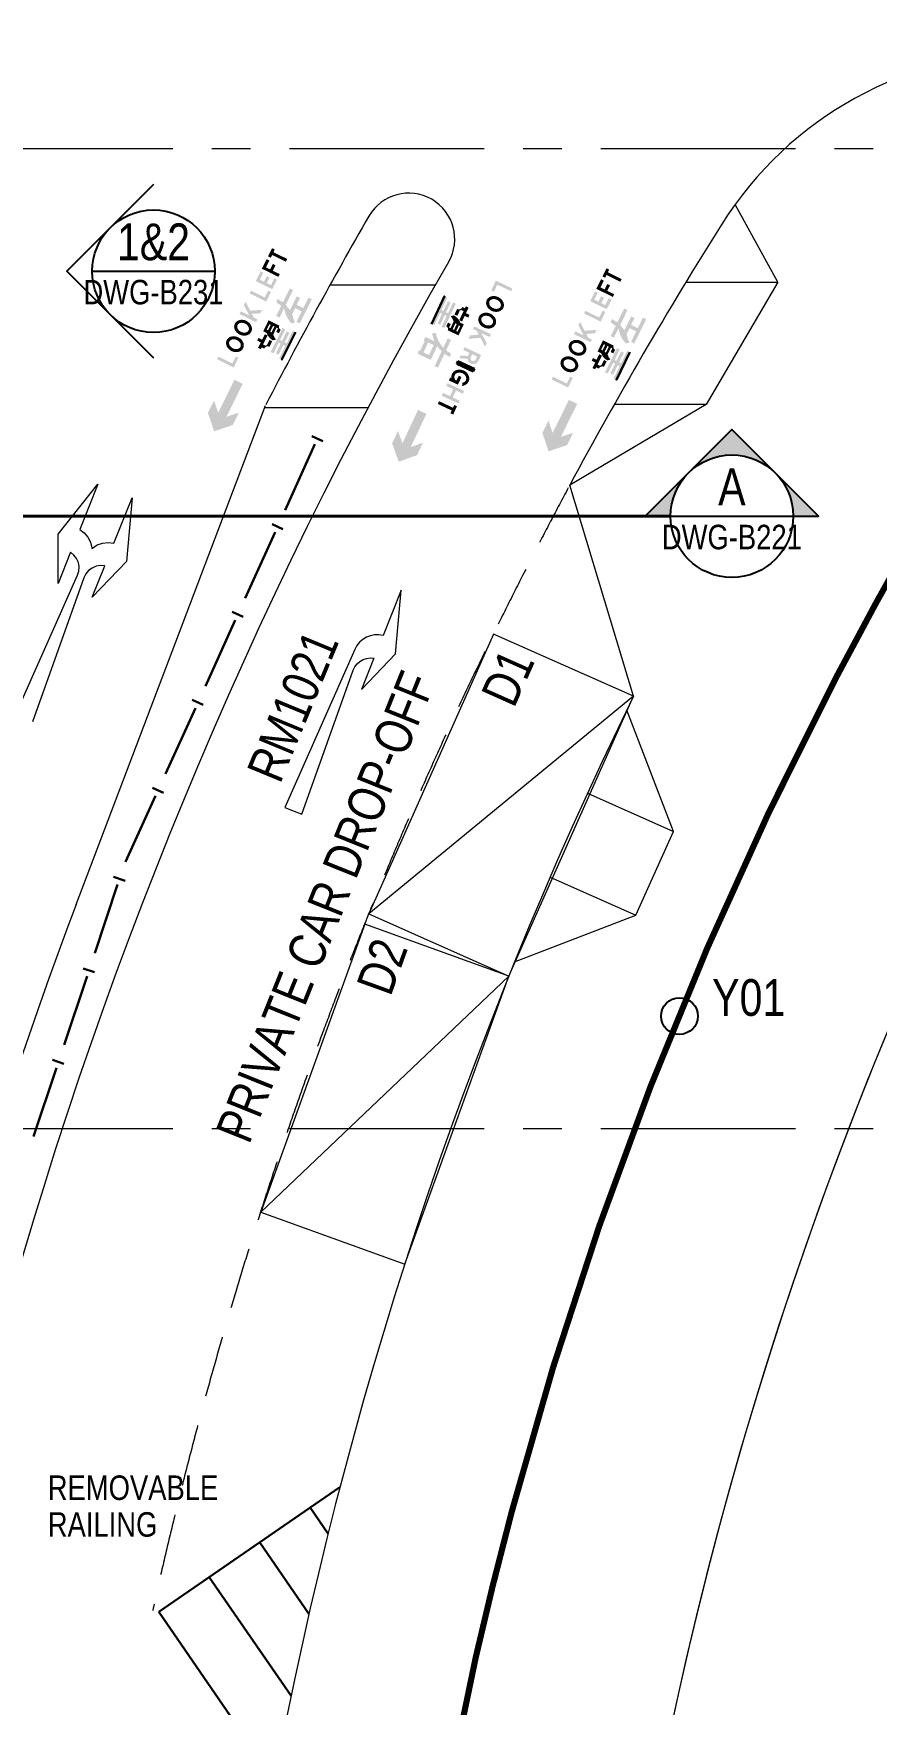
# Model space of a CAD drawing. Header units: millimetres. Extents: x 833576263 to 1668046980, y 817519639 to 1636103653.
# Drawn here: x 834121883 to 834135641, y 818050524 to 818077810 of the extents above; entities that cross this region are included whole.
import ezdxf
from ezdxf.enums import TextEntityAlignment as Align

# ---------------------------------------------------------------- set-up
doc = ezdxf.new("R2010")
doc.units = ezdxf.units.MM
doc.header["$LTSCALE"] = 100
doc.header["$MEASUREMENT"] = 0
for name, pattern in [('R_LINE_SEC$0$CENTER', [50.8, 31.75, -6.35, 6.35, -6.35]), ('R_P_Grid$0$CENTER', [50.8, 31.75, -6.35, 6.35, -6.35]), ('R_P_Grid$0$XXXXX-PIW-P-WHCGRDP1-XXX$0$DIVIDE2', [0.625, 0.25, -0.125, 0, -0.125, 0, -0.125]), ('R_ROAD MARK$0$DASHED', [0.75, 0.5, -0.25])]:
    doc.linetypes.add(name, pattern=pattern)
doc.layers.get('Defpoints').update_dxf_attribs({"color": 170})
doc.layers.add('R_LINE_SEC$0$M-REFE', color=3, linetype='Continuous')
doc.layers.add('X-REF', color=7, linetype='Continuous')
for name, color, linetype, lineweight in [('R_P_Grid$0$RDA0251-LG', 6, 'R_P_Grid$0$CENTER', 18), ('R_P_Grid$0$RDA9101_C', 2, 'R_P_Grid$0$CENTER', 35), ('R_P_Grid$0$RDA9103', 1, 'Continuous', 25), ('R_P_LG$0$R_road mark_dwg', 7, 'Continuous', 13), ('R_P_LG$0$RDA04011', 4, 'Continuous', 25), ('R_P_LG$0$RDA04031', 3, 'Continuous', 25), ('R_P_LG$0$RDA0624', 7, 'Continuous', 13), ('R_P_LG$0$RDA8301', 7, 'Continuous', 18), ('R_ROAD MARK$0$OAP832', 7, 'Continuous', 30), ('R_ROAD MARK$0$RDA8301', 1, 'Continuous', 18)]:
    doc.layers.add(name, color=color, linetype=linetype, lineweight=lineweight)
doc.layers.add('R_P_Grid$0$RDA9101-PIW', color=3, linetype='R_P_Grid$0$XXXXX-PIW-P-WHCGRDP1-XXX$0$DIVIDE2', plot=False)
doc.styles.add('R_LINE_SEC$0$ROMANS', font='arial.ttf', dxfattribs={"width": 0.8})
doc.styles.add('R_P_Grid$0$ARIAL', font='arial.ttf', dxfattribs={"width": 0.8})
doc.styles.add('R_P_LG$0$Arial', font='arial.ttf', dxfattribs={"width": 0.8})
doc.styles.add('R_P_LG$0$romans', font='arial.ttf', dxfattribs={"width": 0.8})
doc.styles.add('R_ROAD MARK$0$Arial', font='arial.ttf', dxfattribs={"width": 0.8})

# ---------------------------------------------------------------- blocks, each defined once
blk = doc.blocks.new('R_P_Grid')
at = {"layer": 'R_P_Grid$0$RDA0251-LG'}
for p, q in [((834144477.3, 818075926.7), (834072885.2, 818075926.7)), ((834144477.3, 818059926.7), (834072885.2, 818059926.7))]:
    blk.add_line(p, q, dxfattribs=at)
at = {"layer": 'R_P_Grid$0$RDA9101-PIW', "color": 3, "ltscale": 100, "const_width": 100, "flags": 128}
blk.add_lwpolyline([(834337769.5, 818059635), (834332932, 818056418.9), (834331836.7, 818055690.6), (834328766.6, 818053649.5), (834324604.5, 818050882.4), (834317939.9, 818046451.5), (834316277, 818045345.9), (834307949.5, 818039809.4), (834305598.8, 818038246.6), (834302685.5, 818036294.6), (834299786.3, 818034321.8), (834299131.3, 818033871.8), (834295770.7, 818031538.4), (834291783, 818028715.1), (834291136.8, 818028251.9), (834287823.8, 818025852), (834285844.3, 818024397.7), (834283893.4, 818022949.4), (834282403.2, 818021833), (834275934.4, 818016967.1), (834267942.8, 818010955.9), (834260124.1, 818004715), (834257045, 818002257.3), (834255723.7, 818001202.5), (834252305.3, 817998474), (834244486.5, 817992233), (834236667.8, 817985992), (834234793.2, 817984582), (834234389.1, 817984283.7), (834232887.7, 817983200.3), (834230934.9, 817981886.4), (834228937.2, 817980641.7), (834228709.7, 817980506), (834227599, 817979861), (834226897.2, 817979467.9), (834224722.3, 817978318.3), (834222506.8, 817977249.1), (834220253.6, 817976262), (834217965.7, 817975358), (834215646.2, 817974538.6), (834213298.2, 817973804.7), (834210924.9, 817973157.4), (834208529.5, 817972597.5), (834206115.1, 817972125.8), (834203685.1, 817971742.9), (834201242.7, 817971449.4), (834198791.2, 817971245.5), (834196333.8, 817971131.7), (834193873.9, 817971108), (834191414.9, 817971174.5), (834188959.9, 817971331.1), (834186512.2, 817971577.6), (834184075.3, 817971913.6), (834181652.3, 817972338.7), (834179246.6, 817972852.4), (834176861.2, 817973453.9), (834174499.6, 817974142.4), (834172164.7, 817974917), (834169859.9, 817975776.7), (834168164.4, 817976471.6), (834167588, 817976720.3), (834165352.3, 817977746.6), (834163155.7, 817978854.1), (834161001.2, 817980041.4), (834158891.7, 817981306.8), (834156830, 817982648.8), (834156301.5, 817983010.3), (834154818.8, 817984065.4), (834152860.9, 817985554.7), (834150958.9, 817987114.9), (834149115.4, 817988743.7), (834148211.5, 817989587.8), (834147332.8, 817990439), (834145613.6, 817992198.5), (834143960, 817994019.8), (834142374.3, 817995900.5), (834141237.9, 817997339.4), (834140858.6, 817997838.1), (834139415, 817999829.9), (834138045.3, 818001873.3), (834136751.4, 818003965.6), (834135535.1, 818006103.8), (834134398, 818008285.2), (834134114.6, 818008861.1), (834133341.7, 818010506.9), (834132367.4, 818012765.7), (834131476.6, 818015058.8), (834130670.5, 818017382.9), (834129950.1, 818019735.1), (834129316.4, 818022112.1), (834128770.3, 818024510.7), (834128312.5, 818026927.7), (834127943.5, 818029359.8), (834127664, 818031803.9), (834127474.2, 818034256.6), (834127438.1, 818036715.9), (834127492.1, 818039172.7), (834127636.1, 818041623.4), (834127869.7, 818044064.9), (834128192.3, 818046493.9), (834128603.5, 818048907.1), (834129102.4, 818051301.4), (834129375.5, 818052454.1), (834129688.2, 818053673.4), (834130360, 818056020.1), (834131116.7, 818058338.4), (834131957.1, 818060625.2), (834132880, 818062877.5), (834133883.9, 818065092.3), (834134967.3, 818067266.6), (834135629.7, 818068505), (834136128.6, 818069397.8), (834137399.4, 818071536.6), (834138748.5, 818073624.1), (834139884.2, 818075256.8), (834140173.8, 818075657.2), (834142535.3, 818078697.4), (834144381.6, 818081074.4), (834148574.8, 818086679.6), (834152500.6, 818092007.4), (834154509.7, 818094734.1), (834157219, 818098410.9), (834160444.6, 818102788.5), (834163001.4, 818106258.4), (834165759.1, 818110001), (834168748, 818120246.1), (834165385.6, 818129509.2), (834169848.6, 818137783.7), (834175089.3, 818145514.5), (834184459.2, 818145967.8), (834194438.3, 818146124.3), (834203910.8, 818139625.2), (834201868.6, 818136648.9), (834201686.4, 818136383.2), (834201506.3, 818136116.1), (834200974.9, 818135269.1), (834200486.6, 818134396.5), (834200042.5, 818133500.7), (834199643.7, 818132583.7), (834199291.2, 818131648), (834198986, 818130695.9), (834198728.7, 818129729.6), (834198520, 818128751.8), (834198360.5, 818127764.7), (834198308.6, 818127350.4), (834198256.1, 818126946), (834198077.9, 818125962.3), (834197830, 818124993.7), (834197513.5, 818124045.3), (834197130.2, 818123121.9), (834196681.9, 818122228.3), (834196171, 818121368.9), (834195600.1, 818120548.1), (834194972.1, 818119770.2), (834194290.1, 818119039.1), (834193557.7, 818118358.6), (834193203.2, 818118062), (834192624.4, 818117584.9), (834191866.8, 818116932.2), (834191125.9, 818116260.6), (834190401.9, 818115570.8), (834189695.4, 818114863.1), (834189006.9, 818114138), (834188336.7, 818113395.9), (834187685.2, 818112637.2), (834187052.9, 818111862.5), (834186440.2, 818111072.3), (834185847.4, 818110267), (834185274.9, 818109447.1), (834185052.7, 818109115.6), (834184992.3, 818109024.5), (834180082, 818101389.3), (834176995.5, 818096603.7), (834174659.3, 818092981.5), (834171712, 818088411.9), (834169236.5, 818084573.7), (834167400.8, 818081727.5), (834163813.8, 818076165.9), (834160062.4, 818070255.9), (834158495.7, 818067686), (834156492, 818064399), (834156311.1, 818064104.3), (834155588.7, 818062917.5), (834154743.1, 818061405.2), (834153956.2, 818059864.2), (834153650.2, 818059223.5), (834153246.7, 818058337.1), (834152594.6, 818056787.2), (834152000.7, 818055216.5), (834151465.5, 818053627.3), (834150989.7, 818052021.8), (834150573.8, 818050402.1), (834150218.1, 818048770.6), (834150058.4, 818047925.9), (834149922.9, 818047129.3), (834149688.5, 818045480.7), (834149515.1, 818043826.9), (834149402.6, 818042170.1), (834149351.1, 818040512.7), (834149360.4, 818038856.8), (834149430.4, 818037204.7), (834149560.9, 818035558.6), (834149688.1, 818033914.7), (834149875.4, 818032276.5), (834150122.7, 818030646.3), (834150429.6, 818029026.3), (834150795.7, 818027418.6), (834151220.4, 818025825.4), (834151703.3, 818024248.8), (834152243.6, 818022691), (834152840.6, 818021154), (834153493.6, 818019640), (834154011.7, 818018536.8), (834154201.7, 818018150.9), (834154963.8, 818016688.8), (834155779.1, 818015255.5), (834156646.3, 818013853.2), (834157564.4, 818012483.5), (834158532, 818011148.5), (834158786.2, 818010814.2), (834159547.9, 818009849.8), (834160610.8, 818008589.2), (834161719.1, 818007368.4), (834162871.5, 818006189.1), (834163460.4, 818005618.6), (834164066.3, 818005052.8), (834165301.9, 818003961.1), (834166576.8, 818002915.4), (834167889.1, 818001917.1), (834168882.9, 818001209.9), (834169237.1, 818000967.6), (834170619, 818000068.1), (834172033, 817999219.9), (834173477.1, 817998424.1), (834174949.4, 817997681.8), (834176447.9, 817996993.9), (834176834.2, 817996827.2), (834177970.6, 817996361.5), (834179515.5, 817995785.2), (834181080.5, 817995266), (834182663.4, 817994804.5), (834184262.2, 817994401.4), (834185874.7, 817994057.1), (834187498.8, 817993772.1), (834189132.2, 817993546.9), (834190772.7, 817993381.7), (834192418.3, 817993276.7), (834194066.5, 817993232.2), (834195715.3, 817993248), (834197362.4, 817993324.3), (834199005.6, 817993461), (834200642.6, 817993657.7), (834202271.4, 817993914.4), (834203889.6, 817994230.5), (834205495.2, 817994605.8), (834207086, 817995039.7), (834208659.7, 817995531.6), (834210214.4, 817996080.8), (834211747.9, 817996686.7), (834213258.2, 817997348.4), (834214743.2, 817998065), (834216200.9, 817998835.5), (834216671.4, 817999099), (834217415.8, 817999531.4), (834217568.3, 817999622.3), (834218907.3, 818000456.6), (834220216.2, 818001337.3), (834221222.3, 818002063.8), (834221493.4, 818002263.3), (834223368, 818003673.4), (834231532.4, 818009454.9), (834239696.8, 818015236.3), (834243266.3, 818017764), (834244646, 818018741), (834247861.2, 818021017.8), (834256025.6, 818026799.2), (834264017.2, 818032810.4), (834270486, 818037676.3), (834272036.6, 818038838), (834274066.7, 818040345.1), (834276126.5, 818041858.3), (834279573.9, 818044355.6), (834280246.4, 818044837.6), (834284395.8, 818047775.5), (834287892.9, 818050203.6), (834288574.4, 818050671.8), (834291591.3, 818052724.7), (834294622.7, 818054755.9), (834296973.4, 818056318.7), (834305301, 818061855.2), (834306963.9, 818062960.8), (834313628.5, 818067391.7), (834317790.5, 818070158.8), (834321956, 818072928.2), (834328617.3, 818077356.9), (834330283.5, 818078464.6), (834333118, 818080367.6), (834338611, 818084001.1), (834347160, 818089204.5), (834347395.6, 818089361.2), (834355477.9, 818094734.6), (834355488.6, 818094741.7), (834355753, 818094916.7), (834355979, 818095064.9), (834357079.2, 818095787.3), (834357525.8, 818096076.1), (834358432.8, 818096656.1), (834360580.7, 818097995.4), (834361303.6, 818098435.6), (834364211.5, 818100153.8), (834367250.3, 818101912.6), (834370328, 818103604.5), (834373443.1, 818105228.5), (834375936.6, 818106395.1), (834378449.9, 818107516.9), (834382829.4, 818109423.3), (834383089.7, 818109536.6), (834384925.6, 818110335.8), (834386145.6, 818110874), (834387150.8, 818111325.3), (834389359.4, 818112352.8), (834389897.7, 818112609.2), (834389999.4, 818112657.9), (834391550.6, 818113417.9), (834392181.8, 818113742.3), (834392838.6, 818114085.9), (834394345.7, 818114888.7), (834397107.6, 818116420.8), (834399835.1, 818118013.4), (834402526.8, 818119665.8), (834405181.4, 818121377.2), (834406983.2, 818122586.8), (834407797.7, 818123146.7), (834410309.5, 818124926.6), (834410374.2, 818124973.5), (834411807.6, 818126027.4), (834412909.8, 818126856.7), (834413724.1, 818127480.1), (834414014.2, 818127704.5), (834415403.3, 818128795.4), (834417344.4, 818130367.1), (834417477.5, 818130477), (834419520.1, 818132196.9), (834422831.7, 818135038.7), (834423236.1, 818135385.9), (834427986.5, 818139441.3), (834429055.6, 818140379.8), (834430154.7, 818141362.7), (834431136.6, 818142312.9), (834432081.8, 818143299.6), (834432957.4, 818144284.6), (834432988.9, 818144321.5), (834433061.2, 818144406.3), (834433445.9, 818144867), (834433856.7, 818145376.9), (834434683.9, 818146464.5), (834435469.4, 818147582.5), (834436211.9, 818148729.6), (834436910.5, 818149903.9), (834437564, 818151103.9), (834438171.7, 818152327.7), (834438732.6, 818153573.7), (834438923.7, 818154029.3), (834439245.9, 818154840), (834439710.9, 818156124.8), (834440126.9, 818157426.4), (834440493.3, 818158742.7), (834440809.6, 818160072), (834441075.3, 818161412.3), (834441290.1, 818162761.7), (834441453.6, 818164118.3), (834441633.1, 818165475.8), (834441761.2, 818166841.7), (834441837.6, 818168214.1), (834441861.8, 818169590.9), (834441833.6, 818170970.2), (834441793.2, 818171771.7), (834441735.1, 818172572.9), (834441605.3, 818174302.4), (834441596.2, 818174501.9), (834441565.9, 818176033.5), (834441616.8, 818177761.4), (834441757.3, 818179481.5), (834441987, 818181189.1), (834442304.8, 818182879.6), (834442738.1, 818184652.7), (834442989.2, 818185522.4), (834443899.5, 818188760.6), (834443955.5, 818189088), (834444164.9, 818190065.8), (834444354.7, 818191047.6), (834444524.8, 818192033), (834444675.2, 818193021.6), (834444805.8, 818194013), (834444916.5, 818195006.9), (834445007.3, 818196002.7), (834445078.2, 818197000.2), (834445129.2, 818197998.9), (834445160.1, 818198998.4), (834445171.1, 818199998.3), (834445162, 818200998.2), (834445133, 818201997.8), (834445084, 818202996.6), (834445015, 818203994.2), (834444926, 818204990.2), (834444817.2, 818205984.2), (834444688.5, 818206975.9), (834444574.5, 818207735.4), (834453113.7, 818204098.3), (834460852.7, 818200622.1), (834473072.5, 818195624.9), (834472075.5, 818195548.5), (834471084.4, 818195416.8), (834470102.1, 818195230.3), (834469131.6, 818194989.6), (834468176, 818194695.3), (834467238.2, 818194348.5), (834466321.2, 818193950), (834465427.6, 818193501.3), (834464560.4, 818193003.7), (834463722.1, 818192458.7), (834462915.4, 818191867.9), (834462142.8, 818191233.3), (834461406.5, 818190556.8), (834460709, 818189840.4), (834460190.3, 818189252), (834459921.3, 818188925.8), (834459282.3, 818188086.7), (834459191.9, 818187959.8), (834459099.3, 818187828.6), (834458690.8, 818187213.6), (834458199, 818186280.6), (834457761.1, 818185324.6), (834457378.1, 818184348.9), (834457100.2, 818183518.5), (834457050.8, 818183356.4), (834456780, 818182350.3), (834456566.2, 818181333.9), (834456409.5, 818180310.4), (834456314.5, 818179343.8), (834456270.3, 818178376.5), (834456276.6, 818177410.9), (834456333.2, 818176449.9), (834456424.8, 818175605.7), (834456439.6, 818175495.9), (834456561.9, 818174751), (834456595.3, 818174551.7), (834456771.5, 818173431.6), (834456923.1, 818172307.2), (834457126.1, 818170362.3), (834457255.4, 818168408.6), (834457310.7, 818166448.8), (834457291.6, 818164485.8), (834457197.9, 818162522.4), (834456962.7, 818160570.7), (834456653.7, 818158629.3), (834456271.4, 818156701.1), (834455816.3, 818154788.7), (834455289.2, 818152894.9), (834454690.7, 818151022.4), (834454021.8, 818149173.9), (834453558.3, 818148007.7), (834453283.3, 818147352.1), (834452476.4, 818145559.6), (834451602.1, 818143798.9), (834450661.8, 818142072.6), (834449656.8, 818140383.1), (834448588.6, 818138732.9), (834447458.6, 818137124.3), (834446268.5, 818135559.7), (834445020.1, 818134041.3), (834444974.5, 818133988), (834443715, 818132571.2), (834442355.2, 818131151.6), (834440942.5, 818129784.6), (834439361.3, 818128370.5), (834439210.4, 818128237), (834434657.6, 818124329.1), (834433541.7, 818123376.5), (834433137.4, 818123029.5), (834430102.9, 818120423.2), (834429825.8, 818120187.6), (834427557.5, 818118277.5), (834425253.9, 818116410.1), (834422484.9, 818114257.1), (834419669, 818112165.8), (834416807.7, 818110137.1), (834413902.3, 818108172), (834410954.3, 818106271.4), (834407965.1, 818104436.4), (834404936.1, 818102667.7), (834401868.9, 818100966.3), (834399328.8, 818099623.3), (834398764.8, 818099333), (834396359.5, 818098092.9), (834393933, 818096893.8), (834391485.9, 818095735.9), (834390536.8, 818095296), (834389411.7, 818094774.4), (834385078.2, 818092765.8), (834382844.9, 818091705.2), (834380630.2, 818090607.8), (834377794.8, 818089224.8), (834374989.8, 818087779.1), (834372216.6, 818086271.4), (834372080.6, 818086191.1), (834370289.2, 818084959.7), (834368725.5, 818083390.6), (834367811.2, 818082126.7), (834367476.8, 818081560.9), (834366483.1, 818079209.4)], dxfattribs=at)
at = {"layer": 'R_P_Grid$0$RDA9101_C'}
blk.add_lwpolyline([(834140385.3, 818075952.8, 0.0101671), (834148574.8, 818086679.7), (834152054.3, 818091401.7), (834126573.4, 818091401.7), (834116993, 818077298.7, 0.1498646), (834108001, 818027127, 0.0015503), (834108067.3, 818026592), (834116041.6, 818026592, 0.1409814), (834127866.4, 818029993.7, -0.0414667), (834127519.8, 818039801.5, -0.1476229)], format="xyb", close=True, dxfattribs=at)
at = {"layer": 'R_P_Grid$0$RDA9103', "color": 1}
blk.add_circle((834132424.4, 818061765.5), 300, dxfattribs=at)
at = {"layer": 'R_P_Grid$0$RDA9103', "color": 1, "style": 'R_P_Grid$0$ARIAL', "width": 0.8}
blk.add_text('Y01', height=600, rotation=0, dxfattribs=at).set_placement((834132958.7, 818061768.6))
blk = doc.blocks.new('R_P_LG$0$PS-5000x2500')
at = {"layer": 'R_P_LG$0$RDA8301'}
blk.add_line((2500, 5000), (0, 0), dxfattribs=at)
blk.add_lwpolyline([(0, 0), (2500, 0), (2500, 5000), (0, 5000)], close=True, dxfattribs=at)
blk = doc.blocks.new('R_P_LG')
at = {"layer": 'R_P_LG$0$RDA0624', "lineweight": 18}
h = blk.add_hatch(dxfattribs=at)
h.set_pattern_fill('DOTS', color=4, scale=90, angle=45, style=0)
h.set_pattern_definition([(45, (0, 0), (-50.513940681, 151.541822043), [0, -142.875])])
edge = h.paths.add_edge_path()
edge.add_arc((834065390, 818020126.7), 13000, 75, 90)
edge.add_line((834065390, 818033126.7), (833989233.5977, 818033126.7))
edge.add_arc((833989233.5977, 818040126.7), 7000, 227.47847394, 269.99999999, ccw=False)
edge.add_line((833984502.5276, 818034967.5358), (833978583.9299, 818040395.0234))
edge.add_arc((833983315, 818045554.1877), 7000, 180, 227.47847394, ccw=False)
edge.add_line((833976315, 818045554.1877), (833976315, 818098726.7))
edge.add_arc((833983314.9761, 818098726.7099), 6999.9761, 115.841715, 180.00008101, ccw=False)
edge.add_line((833980263.7812, 818105026.7), (834002230.1033, 818105026.7))
edge.add_line((834002230.1033, 818105026.7), (834002230.4132, 818116699.7))
edge.add_line((834002230.4132, 818116699.7), (833958315, 818116699.7))
edge.add_line((833958315, 818116699.7), (833958315, 818110699.7))
edge.add_line((833958315, 818110699.7), (833963315, 818110699.7))
edge.add_arc((833963315, 818103699.7), 7000, 0, 90, ccw=False)
edge.add_line((833970315, 818103699.7), (833970315, 818045554.1877))
edge.add_arc((833983315, 818045554.1877), 13000, 180, 227.47847393)
edge.add_line((833974528.727, 818035972.8826), (833980447.3247, 818030545.395))
edge.add_arc((833989233.5977, 818040126.7), 13000, 227.47847393, 270)
edge.add_line((833989233.5977, 818027126.7), (834065245.1822, 818027126.7))
edge.add_arc((834065245.1822, 818019026.7), 8100, 75, 90, ccw=False)
edge.add_line((834067341.6165, 818026850.6992), (834090782.7579, 818020569.6643))
edge.add_arc((834094147.4055, 818033126.7), 13000, 255, 270)
edge.add_line((834094147.4055, 818020126.7), (834118759.2741, 818020126.7))
edge.add_arc((834118759.2741, 818033126.7), 13000, 270, 282.26165437)
edge.add_line((834121520.1679, 818020423.257), (834124956.9903, 818021170.1963))
edge.add_arc((834126677.2395, 818013254.9741), 8100, 20.44433993, 102.26165437, ccw=False)
edge.add_arc((834190761.1764, 818035930.696), 59878.7776, 183.670517332, 199.356395537, ccw=False)
edge.add_line((834131005.2286, 818032097.3284), (834127870.7181, 818029996.4247))
edge.add_line((834127870.7181, 818029996.4247), (834126362.9837, 818029715.8154))
edge.add_arc((834117071.8823, 818047426.7), 20000, 270, 297.68143099, ccw=False)
edge.add_line((834117071.8823, 818027426.7), (834089164.0869, 818027426.7))
edge.add_arc((834089164.0869, 818033426.7), 6000, 255.00000001, 270, ccw=False)
edge.add_line((834087611.1726, 818027631.1451), (834068754.6476, 818032683.7357))
at = {"layer": 'R_P_LG$0$R_road mark_dwg'}
for p, q in [((834134030.1292, 818073748.987), (834133332.0441, 818075016.6354)), ((834128442.1924, 818073701.7), (834126721.9765, 818073701.7)), ((834122582.0823, 818063588.0495), (834125671.284, 818071737.147)), ((834125652.2476, 818071701.7), (834127344.6272, 818071701.7)), ((834132858.6149, 818071748.987), (834130635.4369, 818070434.8282)), ((834131675.3707, 818066985.9691), (834130635.4365, 818070434.8275)), ((834132325.3748, 818064780.4838), (834131565.7336, 818066761.1264)), ((834130925.3542, 818065404.2977), (834132325.3748, 818064780.4838)), ((834131714.8742, 818063410.3419), (834132325.3748, 818064780.4838)), ((834130314.8535, 818064034.1557), (834131714.8742, 818063410.3419)), ((834129734.2316, 818062650.7006), (834131714.8742, 818063410.3419))]:
    blk.add_line(p, q, dxfattribs=at)
at = {"layer": 'R_P_LG$0$R_road mark_dwg', "flags": 128}
blk.add_lwpolyline([(834132530.1292, 818073748.987), (834134030.1292, 818073748.987), (834132858.6149, 818071748.987), (834131358.6149, 818071748.987)], dxfattribs=at)
at = {"layer": 'R_P_LG$0$R_road mark_dwg'}
for centre, radius, start, end in [((834138194.6802, 818071501.7), 6000, 90, 147.8156339), ((834128007.4065, 818074451.7), 750, 330.03852035, 150.0377096), ((834193465.2728, 818036717.0052), 76305.5389, 150.0377096, 152.672027081), ((834193465.2728, 818036717.0052), 71305.5389, 147.815633904, 151.779633285), ((834193465.2728, 818036717.0052), 74805.5389, 150.037700271, 179.931117526), ((834193465.2728, 818036717.0052), 68805.5389, 153.901194916, 185.131226508), ((834193465.2728, 818036717.0052), 75805.5389, 159.238828916, 179.981777056)]:
    blk.add_arc(centre, radius, start, end, dxfattribs=at)
at = {"layer": 'R_P_LG$0$RDA8301'}
blk.add_arc((834196003.1318, 818036563.0828), 65151.135, 143.31330408, 183.150666922, dxfattribs=at)
for p, rotation in [((834127356.7986, 818063436.3305), 335.9834535466292), ((834125591.7187, 818058564.1653), 340.1590163657987)]:
    blk.add_blockref('R_P_LG$0$PS-5000x2500', p, dxfattribs=dict(at, rotation=rotation))
at = {"layer": 'R_P_LG$0$RDA04011', "style": 'R_P_LG$0$Arial', "width": 0.8}
for s, rotation, p in [('D1', 65.97987999, (834129723.1491, 818066779.0404)), ('D2', 70.14671924, (834127708.6309, 818062070.0888))]:
    blk.add_text(s, height=600, rotation=rotation, dxfattribs=at).set_placement(p)
at = {"layer": 'R_P_LG$0$RDA04011', "insert": (834122117.1432, 818054265), "char_height": 400, "width": 3776.856753, "attachment_point": 1, "line_spacing_factor": 0.9, "style": 'R_P_LG$0$romans'}
blk.add_mtext('\\W0.8000;REMOVABLE RAILING', dxfattribs=at)
at = {"layer": 'R_P_LG$0$RDA04031', "style": 'R_P_LG$0$Arial', "width": 0.8}
blk.add_text('PRIVATE CAR DROP-OFF', height=600, rotation=68.06571301, dxfattribs=at).set_placement((834125401.3019, 818059655.5251))
blk = doc.blocks.new('R_LINE_SEC$0$SecMark-1')
h = blk.add_hatch(color=256)
h.paths.add_polyline_path([(0, 7.07), (-3.54, 3.54, -0.414214), (3.54, 3.54)])
h.paths.add_polyline_path([(3.54, 3.54, -0.198912), (5, 0), (7.07, 0)])
h.paths.add_polyline_path([(-3.54, 3.54), (-7.07, 0), (-5, 0, -0.198912)])
blk.add_line((-5, 0), (5, 0))
blk.add_lwpolyline([(5, 0), (7.07, 0), (0, 7.07), (-7.07, 0), (-5, 0)])
blk.add_circle((0, 0), 5)
at = {"style": 'R_LINE_SEC$0$ROMANS', "width": 0.8}
blk.add_attdef('MARKNO', text='', height=3, dxfattribs=at).set_placement((0, 0), align=Align.BOTTOM_CENTER)
at = {"color": 4, "style": 'R_LINE_SEC$0$ROMANS', "width": 0.8}
blk.add_attdef('DWGNO', text='', height=2, dxfattribs=at).set_placement((0, -3.3), align=Align.BOTTOM_CENTER)
blk = doc.blocks.new('R_LINE_SEC')
at = {"layer": 'R_LINE_SEC$0$M-REFE'}
blk.add_line((834122842, 818073927), (834124842, 818073927), dxfattribs=at)
blk.add_lwpolyline([(834123842, 818075341), (834122427, 818073927), (834123842, 818072512)], dxfattribs=at)
at = {"layer": 'R_LINE_SEC$0$M-REFE', "linetype": 'R_LINE_SEC$0$CENTER', "const_width": 50}
blk.add_lwpolyline([(834132280, 818069927), (833981164, 818069927)], dxfattribs=at)
at = {"layer": 'R_LINE_SEC$0$M-REFE'}
blk.add_circle((834123842, 818073927), 1000, dxfattribs=at)
at = {"layer": 'R_LINE_SEC$0$M-REFE', "xscale": 200, "yscale": 200, "zscale": 200}
blk.add_blockref('R_LINE_SEC$0$SecMark-1', (834133280, 818069927), dxfattribs=at).add_auto_attribs({'DWGNO': 'DWG-B221', 'MARKNO': 'A'})
at = {"layer": 'R_LINE_SEC$0$M-REFE', "style": 'R_LINE_SEC$0$ROMANS', "width": 0.8}
blk.add_text('1&2', height=600, dxfattribs=at).set_placement((834123842, 818073927), align=Align.BOTTOM_CENTER)
at = {"layer": 'R_LINE_SEC$0$M-REFE', "color": 4, "style": 'R_LINE_SEC$0$ROMANS', "width": 0.8}
blk.add_text('DWG-B231', height=400, dxfattribs=at).set_placement((834123842, 818073266), align=Align.BOTTOM_CENTER)
blk = doc.blocks.new('R_ROAD MARK')
at = {"layer": 'R_ROAD MARK$0$OAP832', "linetype": 'Continuous', "ltscale": 5}
for points in [[(834126002, 818074082), (834126024, 818074127), (834125800, 818074237), (834125822, 818074282), (834125777, 818074304), (834125711, 818074170), (834125755, 818074147), (834125778, 818074192)], [(834125880, 818073835), (834125902, 818073880), (834125790, 818073935), (834125834, 818074025), (834125790, 818074047), (834125745, 818073957), (834125678, 818073991), (834125733, 818074103), (834125688, 818074125), (834125611, 818073968)], [(834125781, 818073633), (834125858, 818073790), (834125813, 818073812), (834125758, 818073700), (834125691, 818073733), (834125735, 818073823), (834125690, 818073845), (834125646, 818073756), (834125579, 818073789), (834125634, 818073901), (834125589, 818073923), (834125512, 818073766)], [(834129399, 818073593), (834129452, 818073706), (834129679, 818073600), (834129700, 818073645), (834129428, 818073773), (834129354, 818073614)], [(834131337, 818073507), (834131360, 818073552), (834131247, 818073607), (834131292, 818073697), (834131247, 818073719), (834131203, 818073630), (834131135, 818073663), (834131191, 818073775), (834131146, 818073797), (834131068, 818073640), (834131316, 818073518)], [(834131459, 818073754), (834131481, 818073799), (834131257, 818073909), (834131279, 818073954), (834131234, 818073976), (834131168, 818073842), (834131213, 818073820), (834131235, 818073865)], [(834125681, 818073431), (834125759, 818073588), (834125714, 818073611), (834125659, 818073498), (834125434, 818073609), (834125412, 818073564), (834125506, 818073518)], [(834126230, 818073075), (834126425, 818073469), (834126371, 818073496), (834126287, 818073325), (834126179, 818073378), (834126234, 818073491), (834126181, 818073517), (834126070, 818073293), (834126033, 818073334), (834126001, 818073379), (834126120, 818073620), (834126066, 818073646), (834125955, 818073420), (834125911, 818073446), (834125870, 818073475), (834125844, 818073421), (834125884, 818073391), (834125927, 818073365), (834125845, 818073198), (834125899, 818073171), (834125973, 818073322), (834125989, 818073254), (834126014, 818073190), (834126049, 818073130), (834126092, 818073076), (834126151, 818073086), (834126123, 818073156), (834126106, 818073230), (834126153, 818073325), (834126260, 818073272), (834126176, 818073101)], [(834128589, 818072999), (834128776, 818073397), (834128731, 818073418), (834128648, 818073242), (834128617, 818073257), (834128691, 818073415), (834128646, 818073436), (834128571, 818073278), (834128540, 818073293), (834128635, 818073496), (834128590, 818073518), (834128377, 818073065), (834128423, 818073044), (834128519, 818073247), (834128550, 818073233), (834128476, 818073074), (834128521, 818073053), (834128595, 818073211), (834128627, 818073197), (834128544, 818073020)], [(834131238, 818073306), (834131315, 818073463), (834131271, 818073485), (834131215, 818073373), (834131148, 818073406), (834131192, 818073495), (834131147, 818073517), (834131103, 818073428), (834131036, 818073461), (834131091, 818073573), (834131046, 818073595), (834130969, 818073438)], [(834125516, 818073095), (834125538, 818073140), (834125478, 818073169), (834125447, 818073231), (834125587, 818073241), (834125615, 818073297), (834125420, 818073283), (834125346, 818073430), (834125318, 818073373), (834125403, 818073206), (834125269, 818073273), (834125246, 818073228), (834125331, 818073186)], [(834128877, 818073106), (834128920, 818073197), (834128979, 818073169), (834129000, 818073214), (834128941, 818073242), (834128984, 818073333), (834128939, 818073354), (834128924, 818073322), (834128883, 818073341), (834128874, 818073327), (834128861, 818073316), (834128846, 818073308), (834128830, 818073304), (834128813, 818073305), (834128796, 818073310), (834128754, 818073220), (834128799, 818073198), (834128842, 818073289), (834128849, 818073288), (834128857, 818073290), (834128862, 818073296), (834128902, 818073277), (834128832, 818073128), (834128847, 818073121)], [(834131139, 818073104), (834131216, 818073261), (834131171, 818073283), (834131116, 818073171), (834130892, 818073281), (834130869, 818073236)], [(834131687, 818072747), (834131882, 818073142), (834131828, 818073168), (834131744, 818072998), (834131636, 818073051), (834131692, 818073163), (834131638, 818073189), (834131528, 818072966), (834131491, 818073007), (834131458, 818073051), (834131577, 818073292), (834131523, 818073318), (834131412, 818073093), (834131368, 818073118), (834131327, 818073147), (834131301, 818073093), (834131341, 818073063), (834131385, 818073037), (834131302, 818072870), (834131356, 818072843), (834131430, 818072994), (834131446, 818072927), (834131471, 818072862), (834131506, 818072803), (834131549, 818072748), (834131608, 818072758), (834131580, 818072828), (834131563, 818072902), (834131610, 818072997), (834131718, 818072944), (834131634, 818072773)], [(834125938, 818072483), (834126159, 818072931), (834126115, 818072953), (834126015, 818072751), (834125984, 818072767), (834126061, 818072924), (834126016, 818072946), (834125939, 818072789), (834125907, 818072804), (834125994, 818072979), (834125949, 818073001), (834125754, 818072607), (834125799, 818072585), (834125885, 818072760), (834125917, 818072744), (834125839, 818072587), (834125884, 818072565), (834125962, 818072722), (834125993, 818072707), (834125894, 818072505)], [(834129253, 818072695), (834129280, 818072751), (834129192, 818072917), (834129327, 818072853), (834129349, 818072898), (834129077, 818073026), (834129056, 818072981), (834129116, 818072953), (834129149, 818072892), (834129008, 818072879), (834128981, 818072823), (834129176, 818072840), (834129210, 818072777)], [(834130973, 818072767), (834130995, 818072812), (834130935, 818072842), (834130904, 818072903), (834131045, 818072913), (834131072, 818072969), (834130877, 818072955), (834130803, 818073102), (834130776, 818073046), (834130860, 818072879), (834130726, 818072945), (834130704, 818072900), (834130954, 818072777)], [(834125593, 818072653), (834125609, 818072684), (834125649, 818072664), (834125658, 818072678), (834125671, 818072690), (834125686, 818072697), (834125703, 818072700), (834125720, 818072699), (834125736, 818072694), (834125780, 818072784), (834125735, 818072806), (834125691, 818072716), (834125683, 818072718), (834125676, 818072715), (834125671, 818072709), (834125631, 818072729), (834125704, 818072877), (834125659, 818072899), (834125615, 818072809), (834125556, 818072838), (834125534, 818072793), (834125592, 818072765), (834125548, 818072675)], [(834131396, 818072155), (834131617, 818072603), (834131572, 818072625), (834131472, 818072424), (834131441, 818072439), (834131518, 818072596), (834131473, 818072618), (834131396, 818072461), (834131365, 818072477), (834131451, 818072652), (834131406, 818072674), (834131212, 818072279), (834131256, 818072257), (834131343, 818072432), (834131374, 818072416), (834131297, 818072259), (834131342, 818072237), (834131419, 818072394), (834131450, 818072379), (834131351, 818072177)], [(834125151, 818072355), (834125228, 818072512), (834125183, 818072534), (834125128, 818072422), (834124904, 818072533), (834124882, 818072488)], [(834129061, 818072288), (834128790, 818072415), (834128811, 818072461), (834129083, 818072333)], [(834131050, 818072325), (834131066, 818072356), (834131106, 818072337), (834131116, 818072351), (834131128, 818072362), (834131144, 818072369), (834131160, 818072373), (834131177, 818072372), (834131193, 818072366), (834131237, 818072456), (834131193, 818072478), (834131148, 818072388), (834131141, 818072390), (834131133, 818072387), (834131128, 818072381), (834131088, 818072401), (834131161, 818072549), (834131116, 818072571), (834131072, 818072482), (834131013, 818072510), (834130991, 818072466), (834131050, 818072437), (834131005, 818072347)], [(834124833, 818071313), (834125134, 818071416), (834125234, 818071618), (834125033, 818071549), (834125298, 818072088), (834125163, 818072154), (834124898, 818071616), (834124830, 818071817), (834124730, 818071615)], [(834128877, 818072054), (834128910, 818072061), (834128939, 818072074), (834128963, 818072094), (834128982, 818072119), (834128993, 818072147), (834128996, 818072178), (834128991, 818072209), (834128978, 818072239), (834128959, 818072267), (834128933, 818072290), (834128903, 818072307), (834128870, 818072318), (834128835, 818072322), (834128802, 818072318), (834128771, 818072308), (834128744, 818072291), (834128723, 818072268), (834128709, 818072241), (834128702, 818072211), (834128703, 818072180), (834128684, 818072189), (834128662, 818072144), (834128809, 818072075), (834128868, 818072199), (834128823, 818072220), (834128785, 818072141), (834128770, 818072149), (834128759, 818072166), (834128753, 818072185), (834128751, 818072204), (834128755, 818072222), (834128763, 818072239), (834128776, 818072252), (834128792, 818072263), (834128811, 818072269), (834128833, 818072272), (834128854, 818072270), (834128876, 818072264), (834128896, 818072254), (834128914, 818072241), (834128929, 818072225), (834128939, 818072207), (834128945, 818072188), (834128946, 818072169), (834128942, 818072151), (834128933, 818072135), (834128920, 818072121), (834128903, 818072111), (834128883, 818072105)], [(834130608, 818072027), (834130686, 818072184), (834130641, 818072206), (834130585, 818072094), (834130361, 818072205), (834130339, 818072160), (834130592, 818072035)], [(834128817, 818071767), (834128838, 818071813), (834128725, 818071866), (834128778, 818071979), (834128891, 818071926), (834128912, 818071971), (834128641, 818072099), (834128620, 818072053), (834128733, 818072000), (834128680, 818071887), (834128567, 818071940), (834128545, 818071895), (834128729, 818071809)], [(834127844, 818070816), (834128144, 818070924), (834128239, 818071127), (834128040, 818071055), (834128295, 818071598), (834128159, 818071662), (834127904, 818071119), (834127832, 818071319), (834127736, 818071115)], [(834128732, 818071586), (834128795, 818071722), (834128750, 818071743), (834128729, 818071698), (834128503, 818071805), (834128481, 818071759), (834128708, 818071653), (834128686, 818071608)], [(834130290, 818070986), (834130591, 818071088), (834130691, 818071290), (834130490, 818071222), (834130755, 818071760), (834130621, 818071826), (834130355, 818071288), (834130287, 818071489), (834130188, 818071287)]]:
    blk.add_hatch(color=10, dxfattribs=at).paths.add_polyline_path(points, flags=0)
h = blk.add_hatch(color=10, dxfattribs=at)
h.paths.add_polyline_path([(834129426, 818073263), (834129458, 818073264), (834129488, 818073272), (834129514, 818073286), (834129536, 818073305), (834129551, 818073328), (834129559, 818073355), (834129561, 818073384), (834129554, 818073413), (834129541, 818073441), (834129522, 818073466), (834129497, 818073488), (834129468, 818073505), (834129437, 818073517), (834129404, 818073522), (834129372, 818073520), (834129342, 818073513), (834129316, 818073499), (834129295, 818073480), (834129279, 818073456), (834129271, 818073429), (834129270, 818073401), (834129276, 818073372), (834129289, 818073344), (834129308, 818073318), (834129333, 818073296), (834129362, 818073279), (834129393, 818073268)], flags=0)
h.paths.add_polyline_path([(834129433, 818073312), (834129413, 818073314), (834129393, 818073320), (834129374, 818073329), (834129357, 818073341), (834129342, 818073355), (834129331, 818073370), (834129323, 818073387), (834129320, 818073403), (834129320, 818073420), (834129325, 818073435), (834129333, 818073448), (834129345, 818073459), (834129361, 818073466), (834129378, 818073471), (834129398, 818073472), (834129418, 818073470), (834129437, 818073464), (834129456, 818073455), (834129473, 818073444), (834129488, 818073430), (834129499, 818073414), (834129507, 818073398), (834129511, 818073381), (834129510, 818073365), (834129506, 818073350), (834129497, 818073336), (834129485, 818073326), (834129470, 818073318), (834129452, 818073313)], flags=0)
h = blk.add_hatch(color=10, dxfattribs=at)
h.paths.add_polyline_path([(834129298, 818072991), (834129331, 818072992), (834129360, 818073000), (834129387, 818073014), (834129408, 818073033), (834129423, 818073057), (834129432, 818073084), (834129433, 818073112), (834129427, 818073141), (834129414, 818073169), (834129394, 818073195), (834129370, 818073217), (834129341, 818073234), (834129309, 818073245), (834129277, 818073250), (834129244, 818073249), (834129215, 818073241), (834129188, 818073227), (834129167, 818073208), (834129152, 818073185), (834129143, 818073158), (834129142, 818073129), (834129148, 818073100), (834129161, 818073072), (834129181, 818073046), (834129205, 818073025), (834129234, 818073008), (834129266, 818072996)], flags=0)
h.paths.add_polyline_path([(834129305, 818073041), (834129285, 818073043), (834129265, 818073049), (834129246, 818073058), (834129229, 818073069), (834129215, 818073083), (834129203, 818073099), (834129196, 818073115), (834129192, 818073132), (834129192, 818073148), (834129197, 818073163), (834129206, 818073176), (834129218, 818073187), (834129233, 818073195), (834129251, 818073200), (834129270, 818073201), (834129290, 818073198), (834129310, 818073193), (834129329, 818073184), (834129346, 818073172), (834129360, 818073158), (834129372, 818073143), (834129379, 818073126), (834129383, 818073109), (834129383, 818073093), (834129378, 818073078), (834129369, 818073065), (834129357, 818073054), (834129342, 818073046), (834129324, 818073042)], flags=0)
h = blk.add_hatch(color=10, dxfattribs=at)
h.paths.add_polyline_path([(834125312, 818072875), (834125344, 818072875), (834125374, 818072883), (834125401, 818072896), (834125423, 818072915), (834125438, 818072938), (834125447, 818072965), (834125449, 818072993), (834125443, 818073023), (834125431, 818073051), (834125412, 818073077), (834125387, 818073099), (834125359, 818073117), (834125328, 818073129), (834125295, 818073134), (834125263, 818073133), (834125233, 818073126), (834125206, 818073113), (834125185, 818073094), (834125169, 818073071), (834125160, 818073044), (834125158, 818073016), (834125164, 818072986), (834125177, 818072958), (834125196, 818072932), (834125220, 818072910), (834125248, 818072892), (834125280, 818072880)], flags=0)
h.paths.add_polyline_path([(834125320, 818072924), (834125300, 818072927), (834125280, 818072933), (834125261, 818072942), (834125244, 818072954), (834125230, 818072968), (834125219, 818072984), (834125212, 818073001), (834125208, 818073017), (834125209, 818073034), (834125214, 818073049), (834125223, 818073062), (834125235, 818073072), (834125251, 818073080), (834125268, 818073084), (834125288, 818073085), (834125307, 818073082), (834125331, 818073074), (834125346, 818073067), (834125363, 818073055), (834125377, 818073041), (834125388, 818073025), (834125396, 818073008), (834125399, 818072991), (834125398, 818072975), (834125393, 818072960), (834125385, 818072947), (834125372, 818072937), (834125357, 818072929), (834125339, 818072925), (834125331, 818072925)], flags=0)
h = blk.add_hatch(color=10, dxfattribs=at)
h.paths.add_polyline_path([(834125792, 818072797), (834125840, 818072812), (834125814, 818072851), (834125796, 818072895), (834125850, 818073005), (834125873, 818072994), (834125844, 818072936), (834125889, 818072914), (834125918, 818072972), (834125907, 818072979), (834125898, 818072989), (834125892, 818073001), (834125890, 818073014), (834125891, 818073027), (834125895, 818073039), (834125720, 818073125), (834125632, 818072946), (834125690, 818072917), (834125706, 818072880), (834125729, 818072847), (834125758, 818072819), (834125781, 818072804)], flags=0)
h.paths.add_polyline_path([(834125767, 818072926), (834125746, 818072942), (834125792, 818073034), (834125815, 818073023), (834125804, 818073001)], flags=0)
h.paths.add_polyline_path([(834125712, 818072962), (834125690, 818072973), (834125734, 818073063), (834125756, 818073052), (834125754, 818073048)], flags=0)
h = blk.add_hatch(color=10, dxfattribs=at)
h.paths.add_polyline_path([(834128820, 818072879), (834128905, 818073060), (834128847, 818073088), (834128830, 818073125), (834128806, 818073158), (834128776, 818073185), (834128742, 818073206), (834128694, 818073190), (834128721, 818073151), (834128740, 818073108), (834128688, 818072997), (834128665, 818073007), (834128693, 818073066), (834128647, 818073087), (834128620, 818073029), (834128631, 818073022), (834128640, 818073012), (834128646, 818073000), (834128648, 818072988), (834128648, 818072975), (834128644, 818072962)], flags=0)
h.paths.add_polyline_path([(834128805, 818072941), (834128783, 818072952), (834128825, 818073042), (834128848, 818073032)], flags=0)
h.paths.add_polyline_path([(834128746, 818072969), (834128724, 818072980), (834128770, 818073078), (834128790, 818073062)], flags=0)
h = blk.add_hatch(color=10, dxfattribs=at)
h.paths.add_polyline_path([(834125180, 818072606), (834125212, 818072606), (834125242, 818072614), (834125268, 818072627), (834125290, 818072646), (834125306, 818072669), (834125315, 818072696), (834125316, 818072724), (834125311, 818072753), (834125298, 818072782), (834125279, 818072808), (834125255, 818072830), (834125226, 818072847), (834125195, 818072859), (834125162, 818072865), (834125130, 818072864), (834125100, 818072857), (834125074, 818072844), (834125052, 818072825), (834125037, 818072802), (834125028, 818072775), (834125026, 818072746), (834125031, 818072717), (834125044, 818072689), (834125063, 818072663), (834125087, 818072641), (834125116, 818072623), (834125147, 818072611)], flags=0)
h.paths.add_polyline_path([(834125187, 818072655), (834125167, 818072658), (834125148, 818072664), (834125129, 818072673), (834125112, 818072685), (834125098, 818072699), (834125086, 818072715), (834125079, 818072732), (834125076, 818072748), (834125076, 818072765), (834125081, 818072780), (834125090, 818072793), (834125103, 818072803), (834125118, 818072811), (834125136, 818072815), (834125155, 818072816), (834125175, 818072813), (834125195, 818072807), (834125213, 818072798), (834125230, 818072786), (834125245, 818072771), (834125256, 818072756), (834125263, 818072739), (834125267, 818072722), (834125266, 818072706), (834125261, 818072691), (834125252, 818072678), (834125240, 818072668), (834125224, 818072660), (834125206, 818072656)], flags=0)
h = blk.add_hatch(color=10, dxfattribs=at)
h.paths.add_polyline_path([(834128484, 818072352), (834128591, 818072580), (834128633, 818072551), (834128677, 818072527), (834128702, 818072581), (834128658, 818072606), (834128617, 818072636), (834128697, 818072805), (834128642, 818072830), (834128571, 818072678), (834128527, 818072732), (834128492, 818072791), (834128465, 818072855), (834128448, 818072922), (834128389, 818072911), (834128405, 818072845), (834128430, 818072781), (834128277, 818072853), (834128252, 818072798), (834128270, 818072790), (834128193, 818072627), (834128175, 818072635), (834128150, 818072581), (834128367, 818072479), (834128473, 818072705), (834128506, 818072661), (834128544, 818072620), (834128430, 818072378)], flags=0)
h.paths.add_polyline_path([(834128338, 818072559), (834128248, 818072601), (834128324, 818072764), (834128415, 818072722)], flags=0)
h = blk.add_hatch(color=10, dxfattribs=at)
h.paths.add_polyline_path([(834129053, 818072409), (834129075, 818072411), (834129097, 818072417), (834129116, 818072428), (834129132, 818072444), (834129144, 818072463), (834129189, 818072559), (834128918, 818072687), (834128896, 818072642), (834128998, 818072594), (834128974, 818072543), (834128854, 818072551), (834128833, 818072506), (834128966, 818072497), (834128970, 818072475), (834128979, 818072454), (834128993, 818072437), (834129010, 818072423), (834129031, 818072414)], flags=0)
h.paths.add_polyline_path([(834129063, 818072459), (834129051, 818072460), (834129040, 818072463), (834129031, 818072469), (834129023, 818072478), (834129018, 818072488), (834129015, 818072499), (834129016, 818072511), (834129019, 818072522), (834129043, 818072572), (834129123, 818072535), (834129099, 818072484), (834129092, 818072475), (834129084, 818072467), (834129074, 818072462)], flags=0)
h = blk.add_hatch(color=10, dxfattribs=at)
h.paths.add_polyline_path([(834130770, 818072547), (834130802, 818072548), (834130832, 818072555), (834130858, 818072568), (834130880, 818072587), (834130895, 818072610), (834130904, 818072637), (834130906, 818072666), (834130901, 818072695), (834130888, 818072723), (834130869, 818072749), (834130845, 818072771), (834130816, 818072789), (834130785, 818072801), (834130752, 818072806), (834130720, 818072806), (834130690, 818072798), (834130664, 818072785), (834130642, 818072766), (834130626, 818072743), (834130617, 818072716), (834130616, 818072688), (834130621, 818072659), (834130634, 818072630), (834130653, 818072604), (834130677, 818072582), (834130706, 818072565), (834130737, 818072553)], flags=0)
h.paths.add_polyline_path([(834130777, 818072596), (834130757, 818072599), (834130737, 818072605), (834130719, 818072614), (834130702, 818072626), (834130687, 818072641), (834130676, 818072656), (834130669, 818072673), (834130665, 818072690), (834130666, 818072706), (834130671, 818072721), (834130680, 818072734), (834130692, 818072744), (834130708, 818072752), (834130726, 818072756), (834130745, 818072757), (834130765, 818072754), (834130785, 818072748), (834130803, 818072739), (834130820, 818072727), (834130834, 818072713), (834130846, 818072697), (834130853, 818072680), (834130856, 818072664), (834130856, 818072647), (834130851, 818072632), (834130842, 818072619), (834130829, 818072609), (834130814, 818072601), (834130796, 818072597)], flags=0)
h = blk.add_hatch(color=10, dxfattribs=at)
h.paths.add_polyline_path([(834131250, 818072470), (834131297, 818072484), (834131271, 818072524), (834131253, 818072567), (834131308, 818072678), (834131330, 818072667), (834131301, 818072608), (834131346, 818072586), (834131375, 818072644), (834131364, 818072652), (834131355, 818072662), (834131350, 818072674), (834131347, 818072686), (834131348, 818072699), (834131352, 818072711), (834131177, 818072798), (834131089, 818072618), (834131147, 818072589), (834131163, 818072552), (834131186, 818072519), (834131215, 818072491), (834131238, 818072477)], flags=0)
h.paths.add_polyline_path([(834131224, 818072598), (834131204, 818072614), (834131249, 818072706), (834131272, 818072695), (834131261, 818072674)], flags=0)
h.paths.add_polyline_path([(834131169, 818072634), (834131147, 818072645), (834131191, 818072735), (834131213, 818072724), (834131212, 818072720)], flags=0)
h = blk.add_hatch(color=10, dxfattribs=at)
h.paths.add_polyline_path([(834130637, 818072278), (834130669, 818072279), (834130699, 818072286), (834130726, 818072299), (834130747, 818072318), (834130763, 818072341), (834130772, 818072368), (834130774, 818072396), (834130768, 818072426), (834130755, 818072454), (834130736, 818072480), (834130712, 818072502), (834130684, 818072520), (834130652, 818072532), (834130620, 818072537), (834130588, 818072537), (834130558, 818072529), (834130531, 818072516), (834130509, 818072497), (834130494, 818072474), (834130485, 818072447), (834130483, 818072419), (834130489, 818072389), (834130501, 818072361), (834130520, 818072335), (834130545, 818072313), (834130573, 818072295), (834130604, 818072283)], flags=0)
h.paths.add_polyline_path([(834130644, 818072327), (834130625, 818072330), (834130605, 818072336), (834130586, 818072345), (834130569, 818072357), (834130555, 818072371), (834130544, 818072387), (834130536, 818072404), (834130533, 818072421), (834130534, 818072437), (834130539, 818072452), (834130547, 818072465), (834130560, 818072475), (834130575, 818072483), (834130593, 818072487), (834130612, 818072488), (834130632, 818072485), (834130652, 818072479), (834130671, 818072470), (834130688, 818072458), (834130702, 818072444), (834130713, 818072428), (834130720, 818072411), (834130724, 818072395), (834130723, 818072378), (834130718, 818072363), (834130709, 818072350), (834130697, 818072340), (834130681, 818072332), (834130664, 818072328)], flags=0)
at = {"layer": 'R_ROAD MARK$0$OAP832', "color": 10, "linetype": 'Continuous', "ltscale": 5}
for p, q in [((834128790, 818072415), (834128811, 818072461)), ((834129061, 818072288), (834128790, 818072415)), ((834128811, 818072461), (834129083, 818072333)), ((834129083, 818072333), (834129061, 818072288)), ((834126477, 818071102), (834125990, 818070025)), ((834126426, 818071235), (834126605, 818071154)), ((834125827, 818069666), (834125339, 818068590)), ((834125776, 818069799), (834125955, 818069718)), ((834125125, 818068364), (834125305, 818068282)), ((834125177, 818068231), (834124689, 818067154)), ((834124526, 818066795), (834124039, 818065719)), ((834124475, 818066928), (834124654, 818066847)), ((834123876, 818065360), (834123388, 818064283)), ((834123825, 818065493), (834124004, 818065411)), ((834123192, 818064039), (834123379, 818063976)), ((834123257, 818063912), (834122883, 818062791)), ((834122758, 818062417), (834122384, 818061296)), ((834122693, 818062544), (834122880, 818062481)), ((834122194, 818061049), (834122381, 818060987)), ((834122259, 818060922), (834121885, 818059801)), ((834126885, 818054075), (834123928, 818052038)), ((834126398, 818053740), (834126691, 818053314)), ((834125575, 818053172), (834126379, 818052004)), ((834124751, 818052605), (834126088, 818050664)), ((834123928, 818052038), (834125819, 818049292))]:
    blk.add_line(p, q, dxfattribs=at)
at = {"layer": 'R_ROAD MARK$0$OAP832', "color": 10, "linetype": 'Continuous', "ltscale": 5, "flags": 128}
for points in [[(834128377, 818073065), (834128590, 818073518)], [(834126159, 818072931), (834125938, 818072483)], [(834131617, 818072603), (834131396, 818072155)]]:
    blk.add_lwpolyline(points, close=True, dxfattribs=at)
at = {"layer": 'R_ROAD MARK$0$RDA8301'}
blk.add_lwpolyline([(834121589, 818066682), (834122602, 818068963), (834122623, 818069031), (834122628, 818069102), (834122616, 818069171), (834122587, 818069236), (834122545, 818069293), (834122490, 818069338), (834122286, 818068827), (834122286, 818069635), (834122936, 818070452), (834122638, 818069709), (834122713, 818069654), (834122773, 818069583), (834122815, 818069501), (834122837, 818069411), (834122837, 818069398), (834122846, 818069407), (834122924, 818069457), (834123011, 818069488), (834123104, 818069498), (834123196, 818069486), (834123493, 818070229), (834123400, 818069189), (834122843, 818068604), (834123047, 818069115), (834122976, 818069120), (834122907, 818069109), (834122841, 818069081), (834122784, 818069039), (834122739, 818068985), (834122707, 818068921), (834121868, 818066571)], dxfattribs=at)
blk.add_lwpolyline([(834126264, 818065062), (834127100, 818067414), (834127127, 818067468), (834127163, 818067517), (834127209, 818067557), (834127261, 818067587), (834127319, 818067606), (834127380, 818067613), (834127440, 818067608), (834127236, 818067097), (834127793, 818067682), (834127884, 818068722), (834127588, 818067979), (834127519, 818067990), (834127450, 818067988), (834127381, 818067975), (834127317, 818067950), (834127257, 818067914), (834127204, 818067868), (834127161, 818067814), (834127127, 818067753), (834125985, 818065173)], close=True, dxfattribs=at)
blk.add_arc((834196003, 818036563), 65151, 142.86119, 183.15067, dxfattribs=at)
at = {"layer": 'R_ROAD MARK$0$RDA8301', "linetype": 'R_ROAD MARK$0$DASHED', "ltscale": 20}
blk.add_arc((834193465, 818036717), 71306, 151.82171, 167.57474, dxfattribs=at)
at = {"layer": 'Defpoints', "color": 5, "style": 'R_ROAD MARK$0$Arial', "width": 0.8}
blk.add_text('RM1021', height=600, rotation=67.5329, dxfattribs=at).set_placement((834125908, 818065541))

msp = doc.modelspace()

# ---------------------------------------------------------------- block references
at = {"layer": 'X-REF'}
for name in ['R_P_LG', 'R_P_Grid', 'R_ROAD MARK', 'R_LINE_SEC']:
    msp.add_blockref(name, (0, 0), dxfattribs=at)

doc.saveas('drawing.dxf')
